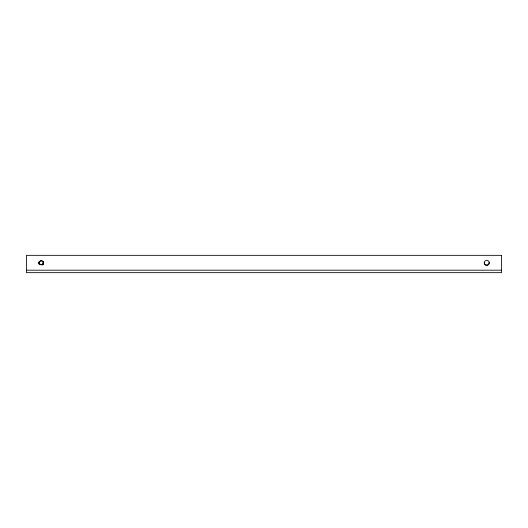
<?xml version="1.0" encoding="UTF-8"?>
<svg xmlns="http://www.w3.org/2000/svg" width="528" height="528" viewBox="0 0 528 528"><rect width="100%" height="100%" fill="white"/><g stroke="black" fill="none" stroke-linecap="round" stroke-linejoin="round"><path stroke-width="0.79" d="M26.4 270.191L501.6 270.191M489.179 262.284L489.218 262.931A2.475 2.475 0 0 1 484.321 263.241L484.282 262.594M501.6 255.341L26.4 255.341L26.4 272.659L501.6 272.659L501.6 255.341M39.851 264.165A1.98 1.98 0 0 0 43.164 263.274A1.98 1.98 0 0 0 40.735 260.852A1.98 1.98 0 0 0 39.851 264.165M485.509 264.904A2.475 2.475 0 0 0 489.225 262.759A2.475 2.475 0 0 0 485.509 260.621A2.475 2.475 0 0 0 485.509 264.904M40.26 264.475A1.98 1.98 0 0 0 43.23 262.759A1.98 1.98 0 0 0 40.26 261.05A1.98 1.98 0 0 0 40.26 264.475M43.395 264A2.475 2.475 0 0 0 43.639 263.406A2.475 2.475 0 0 1 43.395 264M42.491 264.904A2.475 2.475 0 0 0 42.999 264.515A2.475 2.475 0 0 1 42.491 264.904M38.861 262.119A2.475 2.475 0 0 0 39.105 264A2.475 2.475 0 0 1 38.861 262.119M43.639 262.119A2.475 2.475 0 0 0 43.395 261.525A2.475 2.475 0 0 1 43.639 262.119"/></g></svg>
